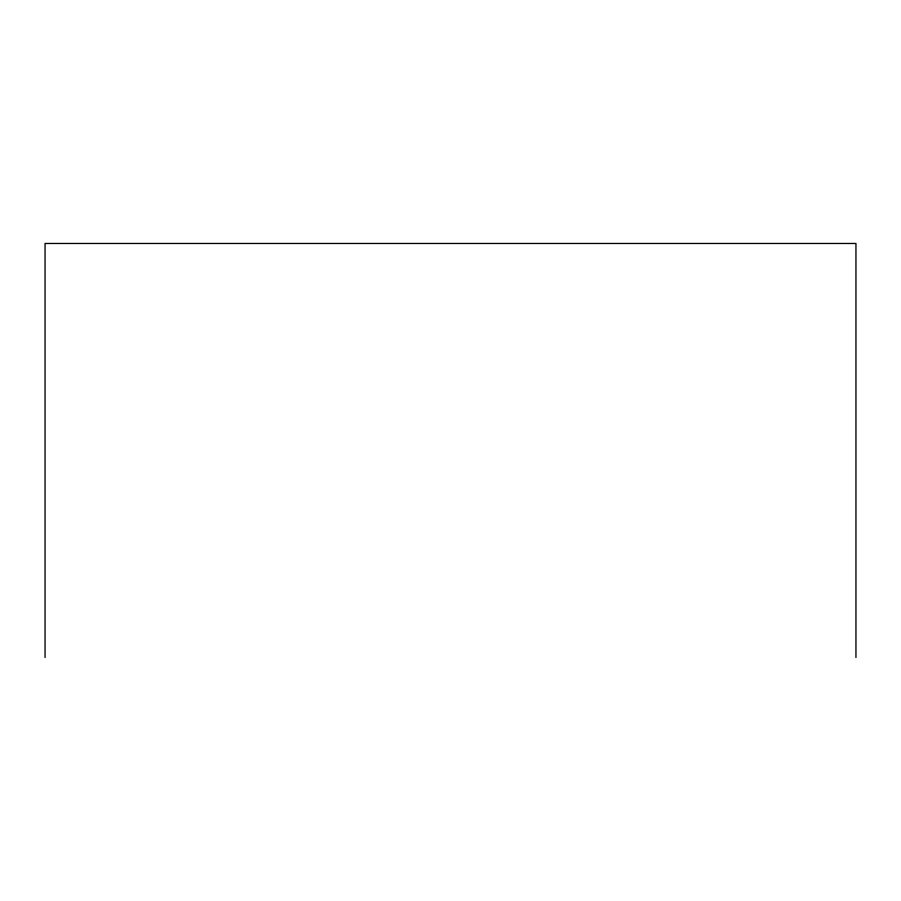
<?xml version="1.0" encoding="UTF-8"?>
<svg xmlns="http://www.w3.org/2000/svg" width="901" height="901" viewBox="0 0 901 901"><rect width="100%" height="100%" fill="white"/><g stroke="black" fill="none" stroke-linecap="round" stroke-linejoin="round"><path stroke-width="1.35" d="M855.95 657.527L855.95 243.473L45.05 243.473L45.05 657.527"/></g></svg>
